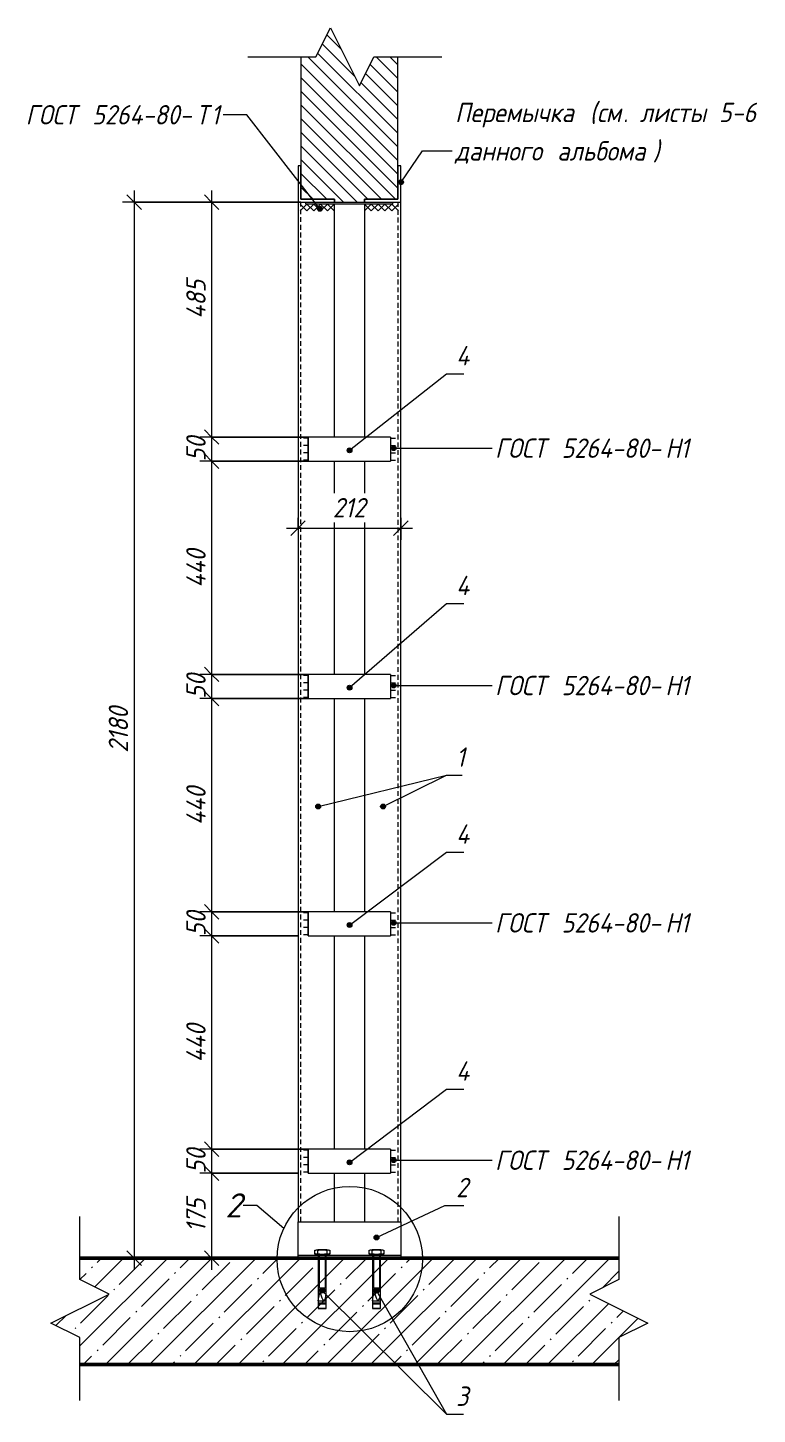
# Model space of a CAD drawing. Header units: millimetres. Extents: x 7563 to 35266, y -386 to 7164.
# Drawn here: x 10091 to 11596, y 3798 to 6660 of the extents above; entities that cross this region are included whole.
import ezdxf

# ---------------------------------------------------------------- set-up
doc = ezdxf.new("R2010")
doc.units = ezdxf.units.MM
doc.linetypes.add('200_ШТРИХ_ш1п0_6_', pattern=[16, 10, -6])
for name, color, linetype, lineweight in [('A-ANNO-DIMS', 7, 'Continuous', 9), ('A-ANNO-DIMS-20', 7, 'Continuous', 9), ('A-DETL-1', 7, 'Continuous', 5), ('A-DETL-2', 7, '200_ШТРИХ_ш1п0_6_', 5), ('A-DETL-3', 7, 'Continuous', 18), ('A-DETL-GENF-1', 7, 'Continuous', 5), ('A-FLOR-FNSH-1', 7, 'Continuous', 50), ('A-FLOR-PATT-1', 7, 'Continuous', 5), ('A-GENM', 7, 'Continuous', 9), ('A-GENM-IDEN', 7, 'Continuous', 9), ('G-ANNO-TEXT', 7, 'Continuous', 9), ('S-BEAM', 7, 'Continuous', 9), ('S-BEAM-1', 7, 'Continuous', 18)]:
    doc.layers.add(name, color=color, linetype=linetype, lineweight=lineweight)
doc.styles.add('ISOCPEUR_I_1', font='isocpeui.ttf', dxfattribs={"width": 0.9, "height": 40})
doc.styles.add('ISOCPEUR_I_2', font='isocpeui.ttf', dxfattribs={"height": 50})
doc.dimstyles.new('ISO-2_0_0_9К_СРЕДНИЙ_2', dxfattribs={"dimscale": 304.8, "dimtxt": 39.839247, "dimasz": 0.098425, "dimexe": 0.07874, "dimexo": 0, "dimgap": 0, "dimtad": 1, "dimdec": 0, "dimzin": 0, "dimdsep": 46, "dimtxsty": 'ISOCPEUR_I_1', "dimblk1": 'OBLIQUE', "dimblk2": 'OBLIQUE', "dimsah": 1, "dimcen": 0.09, "dimdle": 0.07874, "dimazin": 0, "dimtfac": 1, "dimtdec": 4, "dimtix": 1, "dimtmove": 0, "dimatfit": 3, "dimfxl": 1, "dimtvp": 1, "dimtolj": 1, "dimtzin": 0, "dimarcsym": 2})
doc.dimstyles.new('ISO-2_0_0_9К_СРЕДНИЙ_3', dxfattribs={"dimscale": 304.8, "dimtxt": 39.839247, "dimasz": 0.098425, "dimexe": 0.07874, "dimexo": 0, "dimgap": 0, "dimtad": 1, "dimdec": 0, "dimzin": 0, "dimdsep": 46, "dimtxsty": 'ISOCPEUR_I_1', "dimblk1": 'OBLIQUE', "dimblk2": 'OBLIQUE', "dimsah": 1, "dimcen": 0.09, "dimdle": 0.07874, "dimazin": 0, "dimtfac": 1, "dimtdec": 4, "dimtix": 1, "dimtmove": 2, "dimatfit": 3, "dimfxl": 1, "dimtvp": 1, "dimtolj": 1, "dimtzin": 0, "dimarcsym": 2})
doc.dimstyles.new('ISO-2_0_0_9К_СРЕДНИЙ_ФОН', dxfattribs={"dimscale": 304.8, "dimtxt": 39.839247, "dimasz": 0.098425, "dimexe": 0.07874, "dimexo": 0, "dimgap": 0.032808, "dimtad": 1, "dimdec": 0, "dimdsep": 46, "dimtxsty": 'ISOCPEUR_I_1', "dimblk1": 'OBLIQUE', "dimblk2": 'OBLIQUE', "dimsah": 1, "dimcen": 0.09, "dimdle": 0.07874, "dimazin": 0, "dimtfac": 1, "dimtdec": 4, "dimtix": 1, "dimtmove": 0, "dimatfit": 3, "dimfxl": 1, "dimtvp": 1, "dimtfill": 1, "dimtolj": 1, "dimtzin": 0, "dimarcsym": 2})

# ---------------------------------------------------------------- blocks, each defined once
blk = doc.blocks.new('Стойка_Влож_Полоса боковая - Полоса-27101091-АР1_1_СМ-6')
at = {"layer": 'A-GENM'}
for p, q in [((-10585, 5765), (-10585, 5815)), ((-10415, 5815), (-10585, 5815)), ((-10415, 5815), (-10415, 5765)), ((-10585, 5765), (-10415, 5765))]:
    blk.add_line(p, q, dxfattribs=at)
blk = doc.blocks.new('Стойка_Влож_Уголок - Уголок-27979150-АР1_1_СМ-6')
at = {"layer": 'A-GENM'}
for p, q in [((-10394, 4195), (-10394, 6300)), ((-10469, 6296), (-10469, 5815)), ((-10469, 5765), (-10469, 5325)), ((-10469, 5275), (-10469, 4835)), ((-10469, 4785), (-10469, 4345)), ((-10469, 4295), (-10469, 4195))]:
    blk.add_line(p, q, dxfattribs=at)
blk = doc.blocks.new('Стойка_Влож_Уголок - Уголок-27979151-АР1_1_СМ-6')
at = {"layer": 'A-GENM'}
for p, q in [((-10606, 6300), (-10606, 4195)), ((-10531, 5815), (-10531, 6296)), ((-10531, 5325), (-10531, 5765)), ((-10531, 4835), (-10531, 5275)), ((-10531, 4345), (-10531, 4785)), ((-10531, 4195), (-10531, 4295))]:
    blk.add_line(p, q, dxfattribs=at)
blk = doc.blocks.new('Стойка_Влож_Уголок_Опорный - Уголок-30007351-АР1_1_СМ-6')
at = {"layer": 'A-GENM'}
for p, q in [((-10606, 4126), (-10606, 4195)), ((-10606, 4195), (-10394, 4195)), ((-10394, 4195), (-10394, 4126)), ((-10606, 4120), (-10606, 4126)), ((-10606, 4126), (-10394, 4126)), ((-10394, 4126), (-10394, 4120))]:
    blk.add_line(p, q, dxfattribs=at)
blk = doc.blocks.new('ПР_Пластина - ПР_Пластина-25628647-АР1_1_СМ-6')
at = {"layer": 'S-BEAM'}
for p, q in [((-10590, 6296), (-10590, 6300)), ((-10531, 6300), (-10469, 6300)), ((-10410, 6296), (-10410, 6300)), ((-10410, 6296), (-10590, 6296))]:
    blk.add_line(p, q, dxfattribs=at)
blk = doc.blocks.new('ПР_Уголок - ПР_Уголок-28955913-АР1_1_СМ-6')
at = {"layer": 'S-BEAM-1'}
for p, q in [((-10600, 6375), (-10606, 6375)), ((-10606, 6375), (-10606, 6300)), ((-10600, 6306), (-10600, 6375)), ((-10606, 6300), (-10531, 6300)), ((-10531, 6306), (-10600, 6306)), ((-10531, 6300), (-10531, 6306))]:
    blk.add_line(p, q, dxfattribs=at)
blk = doc.blocks.new('ПР_Уголок - ПР_Уголок-28955914-АР1_1_СМ-6')
at = {"layer": 'S-BEAM-1'}
for p, q in [((-10394, 6375), (-10400, 6375)), ((-10400, 6375), (-10400, 6306)), ((-10394, 6300), (-10394, 6375)), ((-10400, 6306), (-10469, 6306)), ((-10469, 6306), (-10469, 6300)), ((-10469, 6300), (-10394, 6300))]:
    blk.add_line(p, q, dxfattribs=at)
blk = doc.blocks.new('DET_L_Линия разрыва1 - М20-27085586-АР1_1_СМ-6')
at = {"layer": 'A-DETL-GENF-1'}
for p, q in [((-11056, 4075.8), (-11056, 4205.8)), ((-10996, 4045.8), (-11056, 4075.8)), ((-11116, 3985.8), (-10996, 4045.8)), ((-11056, 3955.8), (-11116, 3985.8)), ((-11056, 3825.8), (-11056, 3955.8))]:
    blk.add_line(p, q, dxfattribs=at)
blk = doc.blocks.new('DET_L_Линия разрыва1 - М20-27087724-АР1_1_СМ-6')
at = {"layer": 'A-DETL-GENF-1'}
for p, q in [((-9944, 4205.8), (-9944, 4075.8)), ((-9944, 4075.8), (-10004, 4045.8)), ((-10004, 4045.8), (-9884, 3985.8)), ((-9884, 3985.8), (-9944, 3955.8)), ((-9944, 3955.8), (-9944, 3825.8))]:
    blk.add_line(p, q, dxfattribs=at)
blk = doc.blocks.new('DET_L_Линия разрыва1 - М20-27083816-АР1_1_СМ-6')
at = {"layer": 'A-DETL-GENF-1'}
for p, q in [((-10569.3, 6600), (-10539.3, 6660)), ((-10539.3, 6660), (-10479.3, 6540)), ((-10709.3, 6600), (-10569.3, 6600)), ((-10479.3, 6540), (-10449.3, 6600)), ((-10449.3, 6600), (-10309.3, 6600))]:
    blk.add_line(p, q, dxfattribs=at)
blk = doc.blocks.new('DIMBLOCK25-АР1_1_СМ-6')
at = {"layer": 'A-ANNO-DIMS-20'}
for p, q in [((10654.2, 6300), (10446.2, 6300)), ((10470.2, 6324), (10470.2, 5815)), ((10470.2, 6300), (10654.2, 6300)), ((10669.5, 5815), (10446.2, 5815)), ((10470.2, 5815), (10669.5, 5815))]:
    blk.add_line(p, q, dxfattribs=at)
at = {"layer": 'A-ANNO-DIMS-20', "lineweight": 20}
for p, q in [((10470.2, 6300), (10455.2, 6315)), ((10470.2, 6300), (10485.2, 6285)), ((10470.2, 5815), (10455.2, 5830)), ((10470.2, 5815), (10485.2, 5800))]:
    blk.add_line(p, q, dxfattribs=at)
at = {"layer": 'A-ANNO-DIMS-20', "color": 0, "insert": (10417.9, 6059.1), "char_height": 40, "width": 94.695, "attachment_point": 1, "rotation": 90, "line_spacing_factor": 1.149209, "style": 'ISOCPEUR_I_1'}
blk.add_mtext('485', dxfattribs=at)
blk = doc.blocks.new('_Oblique')
at = {"color": 0, "linetype": 'ByBlock', "lineweight": -2}
blk.add_line((-0.5, -0.5), (0.5, 0.5), dxfattribs=at)
blk = doc.blocks.new('DIMBLOCK26-АР1_1_СМ-6')
at = {"layer": 'A-ANNO-DIMS-20'}
for p, q in [((10669.5, 5815), (10446.2, 5815)), ((10470.2, 5815), (10470.2, 5765)), ((10470.2, 5815), (10669.5, 5815)), ((10669.5, 5765), (10446.2, 5765)), ((10470.2, 5765), (10669.5, 5765))]:
    blk.add_line(p, q, dxfattribs=at)
at = {"layer": 'A-ANNO-DIMS-20', "lineweight": 20}
for p, q in [((10470.2, 5815), (10455.2, 5830)), ((10470.2, 5815), (10485.2, 5800)), ((10470.2, 5765), (10455.2, 5780)), ((10470.2, 5765), (10485.2, 5750))]:
    blk.add_line(p, q, dxfattribs=at)
at = {"layer": 'A-ANNO-DIMS-20', "color": 0, "insert": (10417.9, 5764.7), "char_height": 40, "width": 60.678, "attachment_point": 1, "rotation": 90, "line_spacing_factor": 1.149209, "style": 'ISOCPEUR_I_1'}
blk.add_mtext('50', dxfattribs=at)
blk = doc.blocks.new('DIMBLOCK27-АР1_1_СМ-6')
at = {"layer": 'A-ANNO-DIMS-20'}
for p, q in [((10669.5, 5765), (10446.2, 5765)), ((10470.2, 5765), (10470.2, 5325)), ((10470.2, 5765), (10669.5, 5765)), ((10669.5, 5325), (10446.2, 5325)), ((10470.2, 5325), (10669.5, 5325))]:
    blk.add_line(p, q, dxfattribs=at)
at = {"layer": 'A-ANNO-DIMS-20', "lineweight": 20}
for p, q in [((10470.2, 5765), (10455.2, 5780)), ((10470.2, 5765), (10485.2, 5750)), ((10470.2, 5325), (10455.2, 5340)), ((10470.2, 5325), (10485.2, 5310))]:
    blk.add_line(p, q, dxfattribs=at)
at = {"layer": 'A-ANNO-DIMS-20', "color": 0, "insert": (10417.9, 5504), "char_height": 40, "width": 98.372, "attachment_point": 1, "rotation": 90, "line_spacing_factor": 1.149209, "style": 'ISOCPEUR_I_1'}
blk.add_mtext('440', dxfattribs=at)
blk = doc.blocks.new('DIMBLOCK28-АР1_1_СМ-6')
at = {"layer": 'A-ANNO-DIMS-20'}
for p, q in [((10669.5, 5325), (10446.2, 5325)), ((10470.2, 5325), (10470.2, 5275)), ((10470.2, 5325), (10669.5, 5325)), ((10669.5, 5275), (10446.2, 5275)), ((10470.2, 5275), (10669.5, 5275))]:
    blk.add_line(p, q, dxfattribs=at)
at = {"layer": 'A-ANNO-DIMS-20', "lineweight": 20}
for p, q in [((10470.2, 5325), (10455.2, 5340)), ((10470.2, 5325), (10485.2, 5310)), ((10470.2, 5275), (10455.2, 5290)), ((10470.2, 5275), (10485.2, 5260))]:
    blk.add_line(p, q, dxfattribs=at)
at = {"layer": 'A-ANNO-DIMS-20', "color": 0, "insert": (10417.9, 5274.7), "char_height": 40, "width": 60.678, "attachment_point": 1, "rotation": 90, "line_spacing_factor": 1.149209, "style": 'ISOCPEUR_I_1'}
blk.add_mtext('50', dxfattribs=at)
blk = doc.blocks.new('DIMBLOCK29-АР1_1_СМ-6')
at = {"layer": 'A-ANNO-DIMS-20'}
for p, q in [((10669.5, 5275), (10446.2, 5275)), ((10470.2, 5275), (10470.2, 4835)), ((10470.2, 5275), (10669.5, 5275)), ((10669.5, 4835), (10446.2, 4835)), ((10470.2, 4835), (10669.5, 4835))]:
    blk.add_line(p, q, dxfattribs=at)
at = {"layer": 'A-ANNO-DIMS-20', "lineweight": 20}
for p, q in [((10470.2, 5275), (10455.2, 5290)), ((10470.2, 5275), (10485.2, 5260)), ((10470.2, 4835), (10455.2, 4850)), ((10470.2, 4835), (10485.2, 4820))]:
    blk.add_line(p, q, dxfattribs=at)
at = {"layer": 'A-ANNO-DIMS-20', "color": 0, "insert": (10417.9, 5014), "char_height": 40, "width": 98.372, "attachment_point": 1, "rotation": 90, "line_spacing_factor": 1.149209, "style": 'ISOCPEUR_I_1'}
blk.add_mtext('440', dxfattribs=at)
blk = doc.blocks.new('DIMBLOCK30-АР1_1_СМ-6')
at = {"layer": 'A-ANNO-DIMS-20', "lineweight": 20}
for p, q in [((10470.2, 4835), (10455.2, 4850)), ((10470.2, 4835), (10485.2, 4820)), ((10470.2, 4785), (10455.2, 4800)), ((10470.2, 4785), (10485.2, 4770))]:
    blk.add_line(p, q, dxfattribs=at)
at = {"layer": 'A-ANNO-DIMS-20'}
for p, q in [((10669.5, 4835), (10446.2, 4835)), ((10470.2, 4835), (10470.2, 4785)), ((10470.2, 4835), (10669.5, 4835)), ((10648.5, 4785), (10446.2, 4785)), ((10470.2, 4785), (10648.5, 4785))]:
    blk.add_line(p, q, dxfattribs=at)
at = {"layer": 'A-ANNO-DIMS-20', "color": 0, "insert": (10417.9, 4784.7), "char_height": 40, "width": 60.678, "attachment_point": 1, "rotation": 90, "line_spacing_factor": 1.149209, "style": 'ISOCPEUR_I_1'}
blk.add_mtext('50', dxfattribs=at)
blk = doc.blocks.new('DIMBLOCK31-АР1_1_СМ-6')
at = {"layer": 'A-ANNO-DIMS-20'}
for p, q in [((10648.5, 4785), (10446.2, 4785)), ((10470.2, 4785), (10470.2, 4345)), ((10470.2, 4785), (10648.5, 4785)), ((10669.5, 4345), (10446.2, 4345)), ((10470.2, 4345), (10669.5, 4345))]:
    blk.add_line(p, q, dxfattribs=at)
at = {"layer": 'A-ANNO-DIMS-20', "lineweight": 20}
for p, q in [((10470.2, 4785), (10455.2, 4800)), ((10470.2, 4785), (10485.2, 4770)), ((10470.2, 4345), (10455.2, 4360)), ((10470.2, 4345), (10485.2, 4330))]:
    blk.add_line(p, q, dxfattribs=at)
at = {"layer": 'A-ANNO-DIMS-20', "color": 0, "insert": (10417.9, 4524), "char_height": 40, "width": 98.372, "attachment_point": 1, "rotation": 90, "line_spacing_factor": 1.149209, "style": 'ISOCPEUR_I_1'}
blk.add_mtext('440', dxfattribs=at)
blk = doc.blocks.new('DIMBLOCK32-АР1_1_СМ-6')
at = {"layer": 'A-ANNO-DIMS-20', "lineweight": 20}
for p, q in [((10470.2, 4345), (10455.2, 4360)), ((10470.2, 4345), (10485.2, 4330)), ((10470.2, 4295), (10455.2, 4310)), ((10470.2, 4295), (10485.2, 4280))]:
    blk.add_line(p, q, dxfattribs=at)
at = {"layer": 'A-ANNO-DIMS-20'}
for p, q in [((10669.5, 4345), (10446.2, 4345)), ((10470.2, 4345), (10470.2, 4295)), ((10470.2, 4345), (10669.5, 4345)), ((10648.5, 4295), (10446.2, 4295)), ((10470.2, 4295), (10648.5, 4295))]:
    blk.add_line(p, q, dxfattribs=at)
at = {"layer": 'A-ANNO-DIMS-20', "color": 0, "insert": (10417.9, 4294.7), "char_height": 40, "width": 60.678, "attachment_point": 1, "rotation": 90, "line_spacing_factor": 1.149209, "style": 'ISOCPEUR_I_1'}
blk.add_mtext('50', dxfattribs=at)
blk = doc.blocks.new('DIMBLOCK33-АР1_1_СМ-6')
at = {"layer": 'A-ANNO-DIMS-20'}
for p, q in [((10648.5, 4295), (10446.2, 4295)), ((10470.2, 4295), (10470.2, 4096)), ((10470.2, 4295), (10648.5, 4295)), ((10491.4, 4120), (10446.2, 4120)), ((10470.2, 4120), (10491.4, 4120))]:
    blk.add_line(p, q, dxfattribs=at)
at = {"layer": 'A-ANNO-DIMS-20', "lineweight": 20}
for p, q in [((10470.2, 4295), (10455.2, 4310)), ((10470.2, 4295), (10485.2, 4280)), ((10470.2, 4120), (10455.2, 4135)), ((10470.2, 4120), (10485.2, 4105))]:
    blk.add_line(p, q, dxfattribs=at)
at = {"layer": 'A-ANNO-DIMS-20', "color": 0, "insert": (10417.9, 4173.4), "char_height": 40, "width": 81.824, "attachment_point": 1, "rotation": 90, "line_spacing_factor": 1.149209, "style": 'ISOCPEUR_I_1'}
blk.add_mtext('175', dxfattribs=at)
blk = doc.blocks.new('DIMBLOCK34-АР1_1_СМ-6')
at = {"layer": 'A-ANNO-DIMS-20'}
for p, q in [((10567.5, 6300), (10286.2, 6300)), ((10310.2, 6324), (10310.2, 4096)), ((10310.2, 6300), (10567.5, 6300)), ((10331.4, 4120), (10286.2, 4120)), ((10310.2, 4120), (10331.4, 4120))]:
    blk.add_line(p, q, dxfattribs=at)
at = {"layer": 'A-ANNO-DIMS-20', "lineweight": 20}
for p, q in [((10310.2, 6300), (10295.2, 6315)), ((10310.2, 6300), (10325.2, 6285)), ((10310.2, 4120), (10295.2, 4135)), ((10310.2, 4120), (10325.2, 4105))]:
    blk.add_line(p, q, dxfattribs=at)
at = {"layer": 'A-ANNO-DIMS-20', "color": 0, "insert": (10257.9, 5163.3), "char_height": 40, "width": 112.163, "attachment_point": 1, "rotation": 90, "line_spacing_factor": 1.149209, "style": 'ISOCPEUR_I_1'}
blk.add_mtext('2180', dxfattribs=at)
blk = doc.blocks.new('DIMBLOCK35-АР1_1_СМ-6')
at = {"layer": 'A-ANNO-DIMS-20'}
for p, q in [((10648.5, 5648.1), (10648.5, 5602.9)), ((10648.5, 5626.9), (10648.5, 5648.1)), ((10860.5, 5648.1), (10860.5, 5602.9)), ((10860.5, 5626.9), (10860.5, 5648.1)), ((10624.5, 5626.9), (10884.5, 5626.9))]:
    blk.add_line(p, q, dxfattribs=at)
at = {"layer": 'A-ANNO-DIMS-20', "lineweight": 20}
for p, q in [((10648.5, 5626.9), (10663.5, 5641.9)), ((10860.5, 5626.9), (10875.5, 5641.9)), ((10648.5, 5626.9), (10633.5, 5611.9)), ((10860.5, 5626.9), (10845.5, 5611.9))]:
    blk.add_line(p, q, dxfattribs=at)
at = {"layer": 'A-ANNO-DIMS-20', "color": 0, "insert": (10720.4, 5689.1), "char_height": 40, "width": 81.824, "attachment_point": 1, "line_spacing_factor": 1.149209, "style": 'ISOCPEUR_I_1', "bg_fill": 3, "box_fill_scale": 1.25, "bg_fill_color": 256, "bg_fill_true_color": 13158600, "bg_fill_transparency": 0}
blk.add_mtext('212', dxfattribs=at)

msp = doc.modelspace()

# ---------------------------------------------------------------- hatches: boundary and pattern name
at = {"layer": 'A-DETL-GENF-1'}
h = msp.add_hatch(dxfattribs=at)
h.set_pattern_fill('FP_5', color=256, style=0, pattern_type=2)
h.set_pattern_definition([(135, (2809.386, 4305), (-14.142136, -14.142136), [])])
h.paths.add_polyline_path([(10785.5, 6300), (10785.5, 6306), (10854.5, 6306), (10854.5, 6600), (10805.2, 6600), (10775.2, 6540), (10715.2, 6660), (10685.2, 6600), (10654.5, 6600), (10654.5, 6306), (10723.5, 6306), (10723.5, 6300)], flags=0)
at = {"layer": 'A-FLOR-PATT-1'}
h = msp.add_hatch(dxfattribs=at)
h.set_pattern_fill('FP_4', color=256, style=0, pattern_type=2)
h.set_pattern_definition([(45, (2809.386, 4305), (-45.6197, 45.6197), []), (45, (2855.006, 4305), (-45.6197, 45.6197), [80.645, -16.129, 2.682, -13.447])])
h.paths.add_polyline_path([(10198.5, 3900), (11310.5, 3900), (11310.5, 3955.8), (11370.5, 3985.8), (11250.5, 4045.8), (11310.5, 4075.8), (11310.5, 4120), (10198.5, 4120), (10198.5, 4075.8), (10258.5, 4045.8), (10138.5, 3985.8), (10198.5, 3955.8)], flags=0)
at = {"layer": 'A-GENM-IDEN'}
h = msp.add_hatch(color=256, dxfattribs=at)
edge = h.paths.add_edge_path(flags=0)
edge.add_arc((10754.9, 5787.6), 5, 0, 360)
h = msp.add_hatch(color=256, dxfattribs=at)
edge = h.paths.add_edge_path(flags=0)
edge.add_arc((10754.9, 5297.6), 5, 0, 360)
h = msp.add_hatch(color=256, dxfattribs=at)
edge = h.paths.add_edge_path(flags=0)
edge.add_arc((10690, 5052.2), 5, 0, 360)
h = msp.add_hatch(color=256, dxfattribs=at)
edge = h.paths.add_edge_path(flags=0)
edge.add_arc((10824, 5052.2), 5, 0, 360)
h = msp.add_hatch(color=256, dxfattribs=at)
edge = h.paths.add_edge_path(flags=0)
edge.add_arc((10754.9, 4807.6), 5, 0, 360)
h = msp.add_hatch(color=256, dxfattribs=at)
edge = h.paths.add_edge_path(flags=0)
edge.add_arc((10754.9, 4317.6), 5, 0, 360)
h = msp.add_hatch(color=256, dxfattribs=at)
edge = h.paths.add_edge_path(flags=0)
edge.add_arc((10810.5, 4162.4), 5, 0, 360)
h = msp.add_hatch(color=256, dxfattribs=at)
edge = h.paths.add_edge_path(flags=0)
edge.add_arc((10698.5, 4052.7), 5, 0, 360)
h = msp.add_hatch(color=256, dxfattribs=at)
edge = h.paths.add_edge_path(flags=0)
edge.add_arc((10810.5, 4052.7), 5, 0, 360)
at = {"layer": 'G-ANNO-TEXT'}
h = msp.add_hatch(color=256, dxfattribs=at)
edge = h.paths.add_edge_path(flags=0)
edge.add_arc((10861.1, 6341.1), 5, 0, 360)
h = msp.add_hatch(color=256, dxfattribs=at)
edge = h.paths.add_edge_path(flags=0)
edge.add_arc((10693.7, 6286.2), 5, 0, 360)
h = msp.add_hatch(color=256, dxfattribs=at)
edge = h.paths.add_edge_path(flags=0)
edge.add_arc((10845.9, 5792), 5, 0, 360)
h = msp.add_hatch(color=256, dxfattribs=at)
edge = h.paths.add_edge_path(flags=0)
edge.add_arc((10845.9, 5302), 5, 0, 360)
h = msp.add_hatch(color=256, dxfattribs=at)
edge = h.paths.add_edge_path(flags=0)
edge.add_arc((10845.9, 4812), 5, 0, 360)
h = msp.add_hatch(color=256, dxfattribs=at)
edge = h.paths.add_edge_path(flags=0)
edge.add_arc((10845.9, 4322), 5, 0, 360)

# ---------------------------------------------------------------- linework, layer by layer
at = {"layer": 'A-DETL-1'}
for p, q in [((10652.7, 6296), (10666.9, 6281.9)), ((10666.9, 6296), (10652.7, 6281.9)), ((10666.9, 6296), (10681, 6281.9)), ((10681, 6296), (10666.9, 6281.9)), ((10681, 6296), (10695.2, 6281.9)), ((10695.2, 6296), (10681, 6281.9)), ((10695.2, 6296), (10709.3, 6281.9)), ((10709.3, 6296), (10695.2, 6281.9)), ((10709.3, 6296), (10723.4, 6281.9)), ((10723.4, 6296), (10709.3, 6281.9)), ((10799.6, 6296), (10785.4, 6281.9)), ((10785.4, 6296), (10799.6, 6281.9)), ((10813.7, 6296), (10799.6, 6281.9)), ((10799.6, 6296), (10813.7, 6281.9)), ((10827.9, 6296), (10813.7, 6281.9)), ((10813.7, 6296), (10827.9, 6281.9)), ((10842, 6296), (10827.9, 6281.9)), ((10827.9, 6296), (10842, 6281.9)), ((10856.2, 6296), (10842, 6281.9)), ((10842, 6296), (10856.2, 6281.9)), ((10669.5, 5812.5), (10659.5, 5812.5)), ((10669.5, 5815), (10669.5, 5765)), ((10839.5, 5815), (10839.5, 5765)), ((10839.5, 5812.5), (10849.5, 5812.5)), ((10669.5, 5797.5), (10659.5, 5797.5)), ((10669.5, 5782.5), (10659.5, 5782.5)), ((10839.5, 5797.5), (10849.5, 5797.5)), ((10839.5, 5782.5), (10849.5, 5782.5)), ((10669.5, 5767.5), (10659.5, 5767.5)), ((10839.5, 5767.5), (10849.5, 5767.5)), ((10669.5, 5325), (10669.5, 5275)), ((10839.5, 5325), (10839.5, 5275)), ((10669.5, 5322.5), (10659.5, 5322.5)), ((10669.5, 5307.5), (10659.5, 5307.5)), ((10839.5, 5322.5), (10849.5, 5322.5)), ((10839.5, 5307.5), (10849.5, 5307.5)), ((10669.5, 5292.5), (10659.5, 5292.5)), ((10669.5, 5277.5), (10659.5, 5277.5)), ((10839.5, 5292.5), (10849.5, 5292.5)), ((10839.5, 5277.5), (10849.5, 5277.5)), ((10669.5, 4832.5), (10659.5, 4832.5)), ((10669.5, 4817.5), (10659.5, 4817.5)), ((10669.5, 4835), (10669.5, 4785)), ((10839.5, 4835), (10839.5, 4785)), ((10839.5, 4832.5), (10849.5, 4832.5)), ((10839.5, 4817.5), (10849.5, 4817.5)), ((10669.5, 4802.5), (10659.5, 4802.5)), ((10669.5, 4787.5), (10659.5, 4787.5)), ((10839.5, 4802.5), (10849.5, 4802.5)), ((10839.5, 4787.5), (10849.5, 4787.5)), ((10669.5, 4342.5), (10659.5, 4342.5)), ((10669.5, 4327.5), (10659.5, 4327.5)), ((10669.5, 4345), (10669.5, 4295)), ((10839.5, 4345), (10839.5, 4295)), ((10839.5, 4342.5), (10849.5, 4342.5)), ((10839.5, 4327.5), (10849.5, 4327.5)), ((10669.5, 4312.5), (10659.5, 4312.5)), ((10669.5, 4297.5), (10659.5, 4297.5)), ((10839.5, 4312.5), (10849.5, 4312.5)), ((10839.5, 4297.5), (10849.5, 4297.5)), ((10683.1, 4136.4), (10688.5, 4137.2)), ((10683.1, 4128.2), (10683.1, 4136.4)), ((10688.5, 4127.4), (10683.1, 4128.2)), ((10711.1, 4127.4), (10685.8, 4127.4)), ((10685.8, 4127.4), (10685.8, 4126)), ((10711.1, 4126), (10685.8, 4126)), ((10708.4, 4137.2), (10688.5, 4137.2)), ((10688.5, 4137.2), (10688.5, 4127.4)), ((10708.4, 4127.4), (10688.5, 4127.4)), ((10690.2, 4126), (10690.2, 4016)), ((10692.3, 4126), (10692.3, 4058.9)), ((10692.9, 4126), (10695, 4126)), ((10704.6, 4126), (10704.6, 4058.9)), ((10706.7, 4016), (10706.7, 4126)), ((10708.4, 4137.2), (10713.9, 4136.4)), ((10708.4, 4127.4), (10708.4, 4137.2)), ((10713.9, 4128.2), (10708.4, 4127.4)), ((10711.1, 4126), (10711.1, 4127.4)), ((10713.9, 4136.4), (10713.9, 4128.2)), ((10795.1, 4136.4), (10800.5, 4137.2)), ((10795.1, 4128.2), (10795.1, 4136.4)), ((10800.5, 4127.4), (10795.1, 4128.2)), ((10823.1, 4127.4), (10797.8, 4127.4)), ((10797.8, 4127.4), (10797.8, 4126)), ((10823.1, 4126), (10797.8, 4126)), ((10820.4, 4137.2), (10800.5, 4137.2)), ((10800.5, 4137.2), (10800.5, 4127.4)), ((10820.4, 4127.4), (10800.5, 4127.4)), ((10802.2, 4126), (10802.2, 4016)), ((10804.3, 4126), (10804.3, 4058.9)), ((10804.9, 4126), (10807, 4126)), ((10816.6, 4126), (10816.6, 4058.9)), ((10818.7, 4016), (10818.7, 4126)), ((10820.4, 4137.2), (10825.9, 4136.4)), ((10820.4, 4127.4), (10820.4, 4137.2)), ((10825.9, 4128.2), (10820.4, 4127.4)), ((10823.1, 4126), (10823.1, 4127.4)), ((10825.9, 4136.4), (10825.9, 4128.2)), ((10690.2, 4058.9), (10706.7, 4058.9)), ((10690.2, 4054.8), (10706.7, 4054.8)), ((10690.2, 4052.7), (10706.7, 4052.7)), ((10692.3, 4054.8), (10692.3, 4052.7)), ((10692.3, 4054.8), (10692.3, 4052.7)), ((10802.2, 4058.9), (10818.7, 4058.9)), ((10802.2, 4054.8), (10818.7, 4054.8)), ((10802.2, 4052.7), (10818.7, 4052.7)), ((10804.3, 4054.8), (10804.3, 4052.7)), ((10804.3, 4054.8), (10804.3, 4052.7)), ((10690.2, 4031.8), (10706.7, 4031.8)), ((10690.2, 4027.6), (10706.7, 4027.6)), ((10706.7, 4016), (10690.2, 4016)), ((10690.2, 4016), (10706.7, 4016)), ((10691.2, 4025.6), (10705.8, 4025.6)), ((10802.2, 4031.8), (10818.7, 4031.8)), ((10802.2, 4027.6), (10818.7, 4027.6)), ((10818.7, 4016), (10802.2, 4016)), ((10802.2, 4016), (10818.7, 4016)), ((10803.2, 4025.6), (10817.8, 4025.6))]:
    msp.add_line(p, q, dxfattribs=at)
msp.add_circle((10755.2, 4118), 150, dxfattribs=at)
for centre, radius, start, end in [((10686.2, 4131.9), 4.23, 56.0803, 137.7236), ((10686.2, 4132.7), 4.23, 222.2764, 303.9197), ((10698.5, 4093.5), 42.8, 76.6145, 103.3855), ((10698.5, 4171.2), 42.8, 256.6145, 283.3855), ((10710.7, 4131.9), 4.23, 42.2764, 123.9197), ((10710.7, 4132.7), 4.23, 236.0803, 317.7236), ((10798.2, 4131.9), 4.23, 56.0803, 137.7236), ((10798.2, 4132.7), 4.23, 222.2764, 303.9197), ((10810.5, 4093.5), 42.8, 76.6145, 103.3855), ((10810.5, 4171.2), 42.8, 256.6145, 283.3855), ((10822.7, 4131.9), 4.23, 42.2764, 123.9197), ((10822.7, 4132.7), 4.23, 236.0803, 317.7236), ((10691.4, 4026.9), 1.38, 210.8995, 261.2766), ((10705.5, 4026.9), 1.38, 278.7234, 329.1005), ((10803.4, 4026.9), 1.38, 210.8995, 261.2766), ((10817.5, 4026.9), 1.38, 278.7234, 329.1005)]:
    msp.add_arc(centre, radius, start, end, dxfattribs=at)
for points in [[(10690.2, 4031.8), (10691.4, 4036.5), (10693.8, 4062), (10697.6, 4024.5), (10706.7, 4036.5), (10706.7, 4047.5)], [(10802.2, 4031.8), (10803.4, 4036.5), (10805.8, 4062), (10809.6, 4024.5), (10818.7, 4036.5), (10818.7, 4047.5)]]:
    msp.add_open_spline(points, degree=3, knots=[3.947128, 3.947128, 3.947128, 3.947128, 10.095996, 20.129437, 28.583816, 28.583816, 28.583816, 28.583816], dxfattribs=at)
at = {"layer": 'A-DETL-2'}
for p, q in [((10654.5, 4195), (10654.5, 6300)), ((10854.5, 6300), (10854.5, 4195))]:
    msp.add_line(p, q, dxfattribs=at)
at = {"layer": 'A-DETL-3'}
for p, q in [((10654.5, 6600), (10654.5, 6306)), ((10854.5, 6306), (10854.5, 6600)), ((10654.5, 6306), (10723.5, 6306)), ((10723.5, 6306), (10723.5, 6300)), ((10723.5, 6300), (10785.5, 6300)), ((10785.5, 6306), (10854.5, 6306)), ((10785.5, 6300), (10785.5, 6306))]:
    msp.add_line(p, q, dxfattribs=at)
at = {"layer": 'A-FLOR-FNSH-1'}
for p, q in [((11310.5, 4120), (10198.5, 4120)), ((10198.5, 3900), (11310.5, 3900))]:
    msp.add_line(p, q, dxfattribs=at)
at = {"layer": 'A-GENM-IDEN'}
for p, q in [((10754.9, 5787.6), (10955, 5945.7)), ((10955, 5945.7), (10990.9, 5945.7)), ((10754.9, 5297.6), (10955, 5471.3)), ((10955, 5471.3), (10990.9, 5471.3)), ((10690, 5052.2), (10955, 5117)), ((10824, 5052.2), (10955, 5117)), ((10955, 5117), (10987.4, 5117)), ((10955, 5117), (10987.4, 5117)), ((10754.9, 4807.6), (10955, 4958.1)), ((10955, 4958.1), (10990.9, 4958.1)), ((10754.9, 4317.6), (10955, 4468.8)), ((10955, 4468.8), (10990.9, 4468.8)), ((10810.5, 4162.4), (10951.8, 4228.5)), ((10951.8, 4228.5), (10990.9, 4228.5)), ((10698.5, 4052.7), (10955, 3797.5)), ((10810.5, 4052.7), (10955, 3797.5)), ((10955, 3797.5), (10990.3, 3797.5)), ((10955, 3797.5), (10990.3, 3797.5))]:
    msp.add_line(p, q, dxfattribs=at)
for centre in [(10754.9, 5787.6), (10754.9, 5297.6), (10690, 5052.2), (10824, 5052.2), (10754.9, 4807.6), (10754.9, 4317.6), (10810.5, 4162.4), (10698.5, 4052.7), (10810.5, 4052.7)]:
    msp.add_circle(centre, 5, dxfattribs=at)
at = {"layer": 'G-ANNO-TEXT'}
for p, q in [((10508.3, 6480.3), (10493.8, 6480.3)), ((10543.2, 6480.3), (10508.3, 6480.3)), ((10693.7, 6286.2), (10543.2, 6480.3)), ((10861.1, 6341.1), (10905.3, 6405.7)), ((10905.3, 6405.7), (10966.6, 6405.7)), ((10845.9, 5792), (11049.1, 5792)), ((10845.9, 5302), (11049.1, 5302)), ((10845.9, 4812), (11049.1, 4812)), ((10845.9, 4322), (11049.1, 4322)), ((10563.8, 4228.8), (10535.5, 4228.8)), ((10619, 4181.3), (10563.8, 4228.8))]:
    msp.add_line(p, q, dxfattribs=at)
for centre in [(10861.1, 6341.1), (10693.7, 6286.2), (10845.9, 5792), (10845.9, 5302), (10845.9, 4812), (10845.9, 4322)]:
    msp.add_circle(centre, 5, dxfattribs=at)

# ---------------------------------------------------------------- block references
at = {"layer": 'A-DETL-GENF-1'}
for name in ['DET_L_Линия разрыва1 - М20-27083816-АР1_1_СМ-6', 'DET_L_Линия разрыва1 - М20-27085586-АР1_1_СМ-6', 'DET_L_Линия разрыва1 - М20-27087724-АР1_1_СМ-6']:
    msp.add_blockref(name, (21254.5, 0), dxfattribs=at)
at = {"layer": 'A-GENM'}
for name, p in [('Стойка_Влож_Уголок - Уголок-27979151-АР1_1_СМ-6', (21254.5, 0)), ('Стойка_Влож_Уголок - Уголок-27979150-АР1_1_СМ-6', (21254.5, 0)), ('Стойка_Влож_Полоса боковая - Полоса-27101091-АР1_1_СМ-6', (21254.5, 0)), ('Стойка_Влож_Полоса боковая - Полоса-27101091-АР1_1_СМ-6', (21254.5, -490)), ('Стойка_Влож_Полоса боковая - Полоса-27101091-АР1_1_СМ-6', (21254.5, -980)), ('Стойка_Влож_Полоса боковая - Полоса-27101091-АР1_1_СМ-6', (21254.5, -1470)), ('Стойка_Влож_Уголок_Опорный - Уголок-30007351-АР1_1_СМ-6', (21254.5, 0))]:
    msp.add_blockref(name, p, dxfattribs=at)
at = {"layer": 'S-BEAM'}
for name in ['ПР_Уголок - ПР_Уголок-28955913-АР1_1_СМ-6', 'ПР_Уголок - ПР_Уголок-28955914-АР1_1_СМ-6', 'ПР_Пластина - ПР_Пластина-25628647-АР1_1_СМ-6']:
    msp.add_blockref(name, (21254.5, 0), dxfattribs=at)

# ---------------------------------------------------------------- texts
at = {"layer": 'A-GENM-IDEN', "char_height": 40, "attachment_point": 1, "style": 'ISOCPEUR_I_1'}
for s, insert, width in [('\\fISOCPEUR|b0|i1|c204|p34|;\\W.9;4', (10974.8, 6002.9), 37.519), ('\\fISOCPEUR|b0|i1|c204|p34|;\\W.9;4', (10974.8, 5528.5), 37.519), ('\\fISOCPEUR|b0|i1|c204|p34|;\\W.9;1', (10974.8, 5174.2), 23.089), ('\\fISOCPEUR|b0|i1|c204|p34|;\\W.9;1', (10974.8, 5174.2), 23.089), ('\\fISOCPEUR|b0|i1|c204|p34|;\\W.9;4', (10974.8, 5015.3), 37.519), ('\\fISOCPEUR|b0|i1|c204|p34|;\\W.9;4', (10974.8, 4526.1), 37.519), ('\\fISOCPEUR|b0|i1|c204|p34|;\\W.9;2', (10974.8, 4285.7), 31.747), ('\\fISOCPEUR|b0|i1|c204|p34|;\\W.9;3', (10974.8, 3854.8), 31.747), ('\\fISOCPEUR|b0|i1|c204|p34|;\\W.9;3', (10974.8, 3854.8), 31.747)]:
    msp.add_mtext(s, dxfattribs=dict(at, insert=insert, width=width))
at = {"layer": 'G-ANNO-TEXT', "attachment_point": 1}
for s, insert, char_height, width, style in [('ГОСТ', (10086.6, 6500.3), 40, 138.532, 'ISOCPEUR_I_1'), (' 5264-80-', (10200.9, 6500.3), 40, 287.164, 'ISOCPEUR_I_1'), ('\\fISOCPEUR|b0|i1|c204|p34|;\\W.9;Т', (10437.8, 6500.3), 40, 37.519, 'ISOCPEUR_I_1'), ('\\fISOCPEUR|b0|i1|c204|p34|;\\W.9;1', (10468.8, 6500.3), 40, 23.089, 'ISOCPEUR_I_1'), ('Перемычка', (10972.6, 6505.1), 40, 308.81, 'ISOCPEUR_I_1'), (' (', (11227.4, 6505.1), 40, 46.177, 'ISOCPEUR_I_1'), (' 5-6 ', (11494.1, 6505.1), 40, 132.759, 'ISOCPEUR_I_1'), ('см', (11265.5, 6505.1), 40, 64.937, 'ISOCPEUR_I_1'), ('. ', (11319.1, 6505.1), 40, 41.848, 'ISOCPEUR_I_1'), ('листы', (11353.6, 6505.1), 40, 170.278, 'ISOCPEUR_I_1'), ('данного', (10972.6, 6425.7), 40, 228, 'ISOCPEUR_I_1'), ('\\fISOCPEUR|b0|i1|c204|p34|;\\W.9; ', (11160.7, 6425.7), 40, 27.418, 'ISOCPEUR_I_1'), ('альбома', (11183.3, 6425.7), 40, 239.544, 'ISOCPEUR_I_1'), ('\\fISOCPEUR|b0|i1|c204|p34|;\\W.9;)', (11381, 6425.7), 40, 18.759, 'ISOCPEUR_I_1'), ('ГОСТ', (11055.1, 5812), 40, 138.532, 'ISOCPEUR_I_1'), (' 5264-80-', (11169.4, 5812), 40, 287.164, 'ISOCPEUR_I_1'), ('\\fISOCPEUR|b0|i1|c204|p34|;\\W.9;Н', (11406.3, 5812), 40, 37.519, 'ISOCPEUR_I_1'), ('\\fISOCPEUR|b0|i1|c204|p34|;\\W.9;1', (11437.3, 5812), 40, 23.089, 'ISOCPEUR_I_1'), ('ГОСТ', (11055.1, 5322), 40, 138.532, 'ISOCPEUR_I_1'), (' 5264-80-', (11169.4, 5322), 40, 287.164, 'ISOCPEUR_I_1'), ('\\fISOCPEUR|b0|i1|c204|p34|;\\W.9;Н', (11406.3, 5322), 40, 37.519, 'ISOCPEUR_I_1'), ('\\fISOCPEUR|b0|i1|c204|p34|;\\W.9;1', (11437.3, 5322), 40, 23.089, 'ISOCPEUR_I_1'), ('ГОСТ', (11055.1, 4832), 40, 138.532, 'ISOCPEUR_I_1'), (' 5264-80-', (11169.4, 4832), 40, 287.164, 'ISOCPEUR_I_1'), ('\\fISOCPEUR|b0|i1|c204|p34|;\\W.9;Н', (11406.3, 4832), 40, 37.519, 'ISOCPEUR_I_1'), ('\\fISOCPEUR|b0|i1|c204|p34|;\\W.9;1', (11437.3, 4832), 40, 23.089, 'ISOCPEUR_I_1'), ('ГОСТ', (11055.1, 4342), 40, 138.532, 'ISOCPEUR_I_1'), (' 5264-80-', (11169.4, 4342), 40, 287.164, 'ISOCPEUR_I_1'), ('\\fISOCPEUR|b0|i1|c204|p34|;\\W.9;Н', (11406.3, 4342), 40, 37.519, 'ISOCPEUR_I_1'), ('\\fISOCPEUR|b0|i1|c204|p34|;\\W.9;1', (11437.3, 4342), 40, 23.089, 'ISOCPEUR_I_1'), ('\\fISOCPEUR|b0|i1|c204|p34|;2', (10498.4, 4253.8), 50, 44.895, 'ISOCPEUR_I_2')]:
    msp.add_mtext(s, dxfattribs=dict(at, insert=insert, char_height=char_height, width=width, style=style))

# ---------------------------------------------------------------- dimensions: what is measured, and where the dimension line sits
at = {"layer": 'A-ANNO-DIMS'}
for base, p1, p2, override, picture, middle in [((10310.2, 4120), (10567.5, 6300), (10331.4, 4120), {"dimpost": '<>', "dimfxl": 2192.745529}, 'DIMBLOCK34-АР1_1_СМ-6', (10290.2, 5210)), ((10470.2, 5765), (10669.5, 5815), (10669.5, 5765), {"dimpost": '<>', "dimfxl": 50}, 'DIMBLOCK26-АР1_1_СМ-6', (10450.2, 5790)), ((10470.2, 5325), (10669.5, 5765), (10669.5, 5325), {"dimpost": '<>', "dimfxl": 440}, 'DIMBLOCK27-АР1_1_СМ-6', (10450.2, 5545)), ((10470.2, 5275), (10669.5, 5325), (10669.5, 5275), {"dimpost": '<>', "dimfxl": 50}, 'DIMBLOCK28-АР1_1_СМ-6', (10450.2, 5300)), ((10470.2, 4835), (10669.5, 5275), (10669.5, 4835), {"dimpost": '<>', "dimfxl": 440}, 'DIMBLOCK29-АР1_1_СМ-6', (10450.2, 5055)), ((10470.2, 4785), (10669.5, 4835), (10648.5, 4785), {"dimpost": '<>', "dimfxl": 54.230987}, 'DIMBLOCK30-АР1_1_СМ-6', (10450.2, 4810)), ((10470.2, 4345), (10648.5, 4785), (10669.5, 4345), {"dimpost": '<>', "dimfxl": 440.500851}, 'DIMBLOCK31-АР1_1_СМ-6', (10450.2, 4565)), ((10470.2, 4295), (10669.5, 4345), (10648.5, 4295), {"dimpost": '<>', "dimfxl": 54.230987}, 'DIMBLOCK32-АР1_1_СМ-6', (10450.2, 4320)), ((10470.2, 4120), (10648.5, 4295), (10491.4, 4120), {"dimpost": '<>', "dimfxl": 235.15217}, 'DIMBLOCK33-АР1_1_СМ-6', (10449.9, 4207.5))]:
    dim = msp.add_linear_dim(base=base, p1=p1, p2=p2, angle=90, dimstyle='ISO-2_0_0_9К_СРЕДНИЙ_2', override=override, dxfattribs=at)
    dim.commit()
    dim.dimension.update_dxf_attribs({"geometry": picture, "text_midpoint": middle})
dim = msp.add_linear_dim(base=(10470.2, 5815), p1=(10654.2, 6300), p2=(10669.5, 5815), angle=90, dimstyle='ISO-2_0_0_9К_СРЕДНИЙ_3', override={"dimpost": '<>', "dimfxl": 485.239382}, dxfattribs=at)
dim.commit()
dim.dimension.update_dxf_attribs({"geometry": 'DIMBLOCK25-АР1_1_СМ-6', "text_midpoint": (10444.6, 6106.5), "dimtype": 160, "text_rotation": 90})

# ---------------------------------------------------------------- next in the draw order: dimensions: what is measured, and where the dimension line sits
dim = msp.add_linear_dim(base=(10860.5, 5626.9), p1=(10648.5, 5648.1), p2=(10860.5, 5648.1), dimstyle='ISO-2_0_0_9К_СРЕДНИЙ_ФОН', override={"dimpost": '<>', "dimfxl": 212}, dxfattribs=at)
dim.commit()
dim.dimension.update_dxf_attribs({"geometry": 'DIMBLOCK35-АР1_1_СМ-6', "text_midpoint": (10754.5, 5656.9)})

doc.saveas('drawing.dxf')
